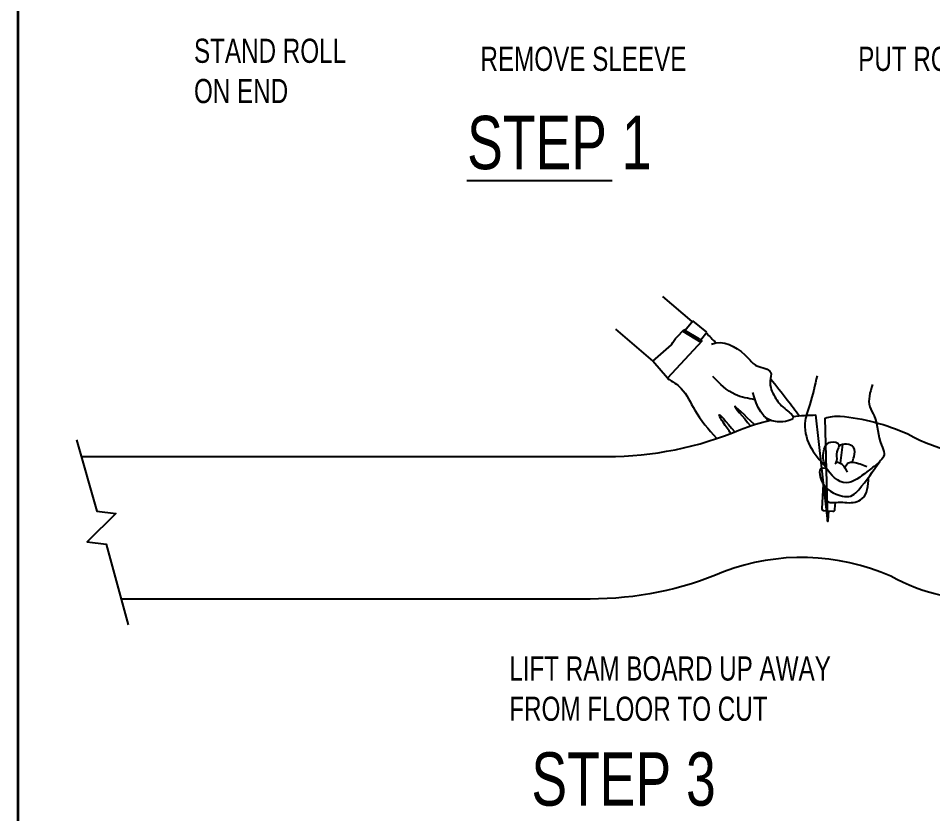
# Model space of a CAD drawing. Header units: inches. Extents: x -9 to 49, y -7 to 10.3.
# Drawn here: x 12.145 to 14.944, y 4.031 to 6.465 of the extents above; entities that cross this region are included whole.
import ezdxf

# ---------------------------------------------------------------- set-up
doc = ezdxf.new("R2010")
doc.units = ezdxf.units.IN
doc.header["$MEASUREMENT"] = 0
for name, color, linetype in [('A-Anno-Titl-Otln', 7, 'Continuous'), ('A-ANNO-TXT', 7, 'Continuous'), ('A-LINE-HVY', 7, 'Continuous'), ('A-LINE-SCREEN', 7, 'Continuous')]:
    doc.layers.add(name, color=color, linetype=linetype)

# ---------------------------------------------------------------- blocks, each defined once
blk = doc.blocks.new('block 42')
at = {"layer": 'A-LINE-SCREEN', "color": 8, "lineweight": 25}
blk.add_open_spline([(13.9733, 5.5137), (13.9733, 5.5137), (14.0877, 5.4161), (14.0877, 5.4161), (14.0877, 5.4161), (14.1448, 5.466), (14.1448, 5.466), (14.1495, 5.4747), (14.1553, 5.4829), (14.1619, 5.4904), (14.1619, 5.4904), (14.1827, 5.5116), (14.1827, 5.5116)], degree=3, knots=[0, 0, 0, 0, 1, 1, 1, 2, 2, 2, 3, 3, 3, 4, 4, 4, 4], dxfattribs=at)
blk = doc.blocks.new('block 43')
at = {"layer": 'A-LINE-SCREEN', "color": 8, "lineweight": 25}
blk.add_lwpolyline([(14.2297, 5.4834), (14.2374, 5.4768), (14.1319, 5.3632), (14.0877, 5.4161)], dxfattribs=at)
blk = doc.blocks.new('block 44')
at = {"layer": 'A-LINE-SCREEN', "color": 8, "lineweight": 25}
blk.add_lwpolyline([(14.2079, 5.537), (14.118, 5.6136)], dxfattribs=at)
blk = doc.blocks.new('block 45')
at = {"layer": 'A-LINE-SCREEN', "color": 8, "lineweight": 25}
blk.add_open_spline([(14.2502, 5.5012), (14.261, 5.4923), (14.2707, 5.4819), (14.2805, 5.4715)], degree=3, dxfattribs=at)
blk = doc.blocks.new('block 46')
at = {"layer": 'A-LINE-SCREEN', "color": 8, "lineweight": 25}
blk.add_open_spline([(14.2668, 5.4681), (14.2714, 5.4694), (14.2759, 5.4707), (14.2805, 5.4715), (14.3158, 5.4776), (14.3536, 5.4524), (14.3789, 5.4251), (14.3872, 5.4161), (14.3941, 5.4068), (14.4057, 5.4013), (14.4208, 5.3941), (14.4438, 5.3933), (14.4482, 5.3814), (14.4508, 5.3748), (14.4474, 5.3646), (14.4465, 5.355), (14.4449, 5.3368), (14.4523, 5.3207), (14.4605, 5.3068), (14.4682, 5.2935), (14.4767, 5.2823), (14.4911, 5.2703), (14.5022, 5.261), (14.5169, 5.2513), (14.5169, 5.244), (14.5168, 5.234), (14.4895, 5.2284), (14.4687, 5.23), (14.42, 5.2338), (14.4067, 5.2768), (14.3934, 5.3198)], degree=3, knots=[0, 0, 0, 0, 1, 1, 1, 2, 2, 2, 3, 3, 3, 4, 4, 4, 5, 5, 5, 6, 6, 6, 7, 7, 7, 8, 8, 8, 9, 9, 9, 10, 10, 10, 10], dxfattribs=at)
blk = doc.blocks.new('block 47')
at = {"layer": 'A-LINE-SCREEN', "color": 8, "lineweight": 25}
blk.add_open_spline([(14.4005, 5.2977), (14.3793, 5.3013), (14.3582, 5.305), (14.3396, 5.3135), (14.3135, 5.3254), (14.2921, 5.3469), (14.2708, 5.3684)], degree=3, knots=[0, 0, 0, 0, 1, 1, 1, 2, 2, 2, 2], dxfattribs=at)
blk = doc.blocks.new('block 48')
at = {"layer": 'A-LINE-SCREEN', "color": 8, "lineweight": 25}
blk.add_open_spline([(14.1321, 5.3629), (14.1471, 5.3537), (14.1621, 5.3446), (14.1738, 5.3325), (14.1918, 5.314), (14.2023, 5.2887), (14.2157, 5.2658), (14.2341, 5.2343), (14.258, 5.2072), (14.2818, 5.1801)], degree=3, knots=[0, 0, 0, 0, 1, 1, 1, 2, 2, 2, 3, 3, 3, 3], dxfattribs=at)
blk = doc.blocks.new('block 49')
at = {"layer": 'A-LINE-SCREEN', "color": 8, "lineweight": 25}
blk.add_open_spline([(14.3263, 5.1948), (14.3186, 5.2049), (14.3109, 5.215), (14.3024, 5.2286), (14.2976, 5.2363), (14.2926, 5.2451), (14.2911, 5.249), (14.2867, 5.2604), (14.3123, 5.2299), (14.3379, 5.1994)], degree=3, knots=[0, 0, 0, 0, 1, 1, 1, 2, 2, 2, 3, 3, 3, 3], dxfattribs=at)
blk = doc.blocks.new('block 50')
at = {"layer": 'A-LINE-SCREEN', "color": 8, "lineweight": 25}
blk.add_open_spline([(14.4312, 5.2448), (14.4344, 5.2409), (14.4378, 5.237), (14.4413, 5.2331)], degree=3, dxfattribs=at)
blk = doc.blocks.new('block 51')
at = {"layer": 'A-LINE-SCREEN', "color": 8, "lineweight": 25}
blk.add_open_spline([(14.3981, 5.2214), (14.3686, 5.2502), (14.3391, 5.2789), (14.3384, 5.277), (14.3376, 5.2751), (14.3621, 5.2464), (14.3866, 5.2177)], degree=3, knots=[0, 0, 0, 0, 1, 1, 1, 2, 2, 2, 2], dxfattribs=at)
blk = doc.blocks.new('block 52')
at = {"layer": 'A-LINE-SCREEN', "color": 8, "lineweight": 25}
blk.add_open_spline([(14.4476, 5.3624), (14.4648, 5.3407), (14.4821, 5.319), (14.499, 5.2971), (14.5114, 5.2809), (14.5236, 5.2647), (14.5359, 5.2484)], degree=3, knots=[0, 0, 0, 0, 1, 1, 1, 2, 2, 2, 2], dxfattribs=at)
blk = doc.blocks.new('block 53')
at = {"layer": 'A-LINE-SCREEN', "color": 8, "lineweight": 25}
blk.add_lwpolyline([(14.2297, 5.4834), (14.1827, 5.5116)], dxfattribs=at)
blk = doc.blocks.new('block 54')
at = {"layer": 'A-LINE-SCREEN', "color": 8, "lineweight": 25}
blk.add_lwpolyline([(14.179, 5.5079), (14.2346, 5.4738)], dxfattribs=at)
blk = doc.blocks.new('block 55')
at = {"layer": 'A-LINE-SCREEN', "color": 8, "lineweight": 25}
blk.add_lwpolyline([(14.2336, 5.4801), (14.2529, 5.5047)], dxfattribs=at)
blk = doc.blocks.new('block 56')
at = {"layer": 'A-LINE-SCREEN', "color": 8, "lineweight": 25}
blk.add_lwpolyline([(14.1857, 5.5098), (14.2098, 5.5394)], dxfattribs=at)
blk = doc.blocks.new('block 57')
at = {"layer": 'A-LINE-SCREEN', "color": 8, "lineweight": 25}
blk.add_lwpolyline([(14.2529, 5.5047), (14.2098, 5.5394)], dxfattribs=at)
blk = doc.blocks.new('block 58')
at = {"layer": 'A-LINE-SCREEN', "color": 8, "lineweight": 25}
blk.add_open_spline([(14.5899, 5.3712), (14.5836, 5.3417), (14.5774, 5.3123), (14.568, 5.2835), (14.5626, 5.2671), (14.5561, 5.2508), (14.5537, 5.2338), (14.5502, 5.208), (14.556, 5.1804), (14.5678, 5.1569), (14.58, 5.1324), (14.5986, 5.1123), (14.6172, 5.0922)], degree=3, knots=[0, 0, 0, 0, 1, 1, 1, 2, 2, 2, 3, 3, 3, 4, 4, 4, 4], dxfattribs=at)
blk = doc.blocks.new('block 59')
at = {"layer": 'A-LINE-SCREEN', "color": 8, "lineweight": 25}
blk.add_open_spline([(14.7596, 5.3438), (14.7522, 5.3203), (14.7448, 5.2967), (14.7517, 5.2757), (14.7549, 5.2662), (14.7609, 5.2573), (14.7651, 5.2479), (14.7778, 5.2198), (14.7744, 5.188), (14.7872, 5.1581), (14.7908, 5.1496), (14.7957, 5.1414), (14.7957, 5.1334), (14.7956, 5.1209), (14.7835, 5.1092), (14.7724, 5.0999), (14.762, 5.0912), (14.7525, 5.0846), (14.7422, 5.0767), (14.723, 5.0621), (14.7014, 5.0431), (14.6793, 5.0434), (14.6548, 5.0436), (14.6297, 5.0676), (14.6172, 5.0922), (14.6103, 5.1059), (14.6072, 5.1199), (14.6094, 5.1354), (14.6114, 5.1497), (14.6178, 5.1653), (14.6326, 5.1682), (14.642, 5.1701), (14.6548, 5.1668), (14.657, 5.1604), (14.659, 5.1547), (14.6524, 5.1464), (14.6504, 5.1384), (14.6479, 5.1288), (14.6518, 5.1196), (14.6498, 5.1111), (14.6489, 5.1073), (14.6469, 5.1038), (14.6449, 5.1002)], degree=3, knots=[0, 0, 0, 0, 1, 1, 1, 2, 2, 2, 3, 3, 3, 4, 4, 4, 5, 5, 5, 6, 6, 6, 7, 7, 7, 8, 8, 8, 9, 9, 9, 10, 10, 10, 11, 11, 11, 12, 12, 12, 13, 13, 13, 14, 14, 14, 14], dxfattribs=at)
blk = doc.blocks.new('block 60')
at = {"layer": 'A-LINE-SCREEN', "color": 8, "lineweight": 25}
blk.add_open_spline([(14.6492, 5.109), (14.6555, 5.1064), (14.6618, 5.1039), (14.6666, 5.0998), (14.6738, 5.0939), (14.678, 5.0847), (14.6822, 5.0755)], degree=3, knots=[0, 0, 0, 0, 1, 1, 1, 2, 2, 2, 2], dxfattribs=at)
blk = doc.blocks.new('block 61')
at = {"layer": 'A-LINE-SCREEN', "color": 8, "lineweight": 25}
blk.add_open_spline([(14.6751, 5.0896), (14.6781, 5.0961), (14.6812, 5.1025), (14.6866, 5.105), (14.6903, 5.1068), (14.6952, 5.1066), (14.6999, 5.1061), (14.7155, 5.1045), (14.7289, 5.099), (14.7424, 5.0936)], degree=3, knots=[0, 0, 0, 0, 1, 1, 1, 2, 2, 2, 3, 3, 3, 3], dxfattribs=at)
blk = doc.blocks.new('block 62')
at = {"layer": 'A-LINE-SCREEN', "color": 8, "lineweight": 25}
blk.add_open_spline([(14.6978, 5.1063), (14.6997, 5.1118), (14.7017, 5.1173), (14.7033, 5.1235), (14.7058, 5.1332), (14.7075, 5.1445), (14.702, 5.152), (14.6934, 5.1636), (14.6677, 5.166), (14.6579, 5.155), (14.6573, 5.1544), (14.6568, 5.1537), (14.6563, 5.153)], degree=3, knots=[0, 0, 0, 0, 1, 1, 1, 2, 2, 2, 3, 3, 3, 4, 4, 4, 4], dxfattribs=at)
blk = doc.blocks.new('block 63')
at = {"layer": 'A-LINE-SCREEN', "color": 8, "lineweight": 25}
blk.add_open_spline([(14.6209, 5.0857), (14.6127, 5.0875), (14.6046, 5.0893), (14.6007, 5.0862), (14.5959, 5.0824), (14.5972, 5.0714), (14.5997, 5.062), (14.607, 5.0339), (14.6246, 5.0187), (14.6481, 5.0089), (14.6647, 5.0019), (14.6843, 4.9977), (14.6987, 5.0051), (14.7059, 5.0088), (14.7118, 5.0154), (14.7175, 5.022), (14.7418, 5.0504), (14.7619, 5.0795), (14.782, 5.1086)], degree=3, knots=[0, 0, 0, 0, 1, 1, 1, 2, 2, 2, 3, 3, 3, 4, 4, 4, 5, 5, 5, 6, 6, 6, 6], dxfattribs=at)
blk = doc.blocks.new('block 64')
at = {"layer": 'A-LINE-SCREEN', "color": 8, "lineweight": 25}
blk.add_open_spline([(14.6153, 5.0313), (14.6142, 5.0114), (14.6131, 4.9915), (14.6239, 4.9855), (14.6311, 4.9815), (14.6435, 4.9836), (14.6548, 4.9839), (14.6738, 4.9845), (14.6899, 4.9803), (14.7066, 4.9843), (14.7144, 4.9862), (14.7223, 4.9899), (14.7283, 4.995), (14.745, 5.0093), (14.7464, 5.0346), (14.7477, 5.06)], degree=3, knots=[0, 0, 0, 0, 1, 1, 1, 2, 2, 2, 3, 3, 3, 4, 4, 4, 5, 5, 5, 5], dxfattribs=at)
blk = doc.blocks.new('block 65')
at = {"layer": 'A-LINE-SCREEN', "color": 8, "lineweight": 25}
blk.add_open_spline([(14.6091, 5.0396), (14.6091, 5.0396), (14.6046, 4.9639), (14.6046, 4.9639), (14.6045, 4.9612), (14.6066, 4.9589), (14.6093, 4.9587), (14.6093, 4.9587), (14.6385, 4.9566), (14.6385, 4.9566), (14.6417, 4.9564), (14.6445, 4.9588), (14.6448, 4.962), (14.6448, 4.9622), (14.6448, 4.9624), (14.6448, 4.9626), (14.6448, 4.9626), (14.6463, 4.9834), (14.6463, 4.9834)], degree=3, knots=[0, 0, 0, 0, 1, 1, 1, 2, 2, 2, 3, 3, 3, 4, 4, 4, 5, 5, 5, 6, 6, 6, 6], dxfattribs=at)
blk = doc.blocks.new('block 66')
at = {"layer": 'A-LINE-SCREEN', "color": 8, "lineweight": 25}
blk.add_lwpolyline([(14.6616, 5.1033), (14.6689, 5.1611)], dxfattribs=at)
blk = doc.blocks.new('block 67')
at = {"layer": 'A-LINE-SCREEN', "color": 8, "lineweight": 25}
blk.add_lwpolyline([(14.6225, 4.9578), (14.6209, 4.9271), (14.6226, 4.9247), (14.6245, 4.927), (14.6258, 4.9575)], dxfattribs=at)
blk = doc.blocks.new('block 206')
at = {"layer": 'A-LINE-HVY', "color": 7, "lineweight": 25}
blk.add_open_spline([(16.1664, 4.6877), (16.1664, 4.6877), (15.1369, 4.6877), (15.1369, 4.6877), (15.0253, 4.6787), (14.9136, 4.7029), (14.8158, 4.7572), (14.6537, 4.8293), (14.4696, 4.8342), (14.3039, 4.7707), (14.1746, 4.7159), (14.0356, 4.6877), (13.8952, 4.6877), (13.8952, 4.6877), (12.4615, 4.6877), (12.4615, 4.6877)], degree=3, knots=[0, 0, 0, 0, 1, 1, 1, 2, 2, 2, 3, 3, 3, 4, 4, 4, 5, 5, 5, 5], dxfattribs=at)
blk = doc.blocks.new('block 207')
at = {"layer": 'A-LINE-HVY', "color": 7, "lineweight": 25}
blk.add_open_spline([(12.3375, 5.1237), (12.3375, 5.1237), (13.9469, 5.1237), (13.9469, 5.1237), (14.0873, 5.1237), (14.2263, 5.1519), (14.3556, 5.2067), (14.3857, 5.2183), (14.4165, 5.2276), (14.448, 5.2347)], degree=3, knots=[0, 0, 0, 0, 1, 1, 1, 2, 2, 2, 3, 3, 3, 3], dxfattribs=at)
blk = doc.blocks.new('block 208')
at = {"layer": 'A-LINE-HVY', "color": 7, "lineweight": 25}
blk.add_open_spline([(14.5164, 5.2464), (14.5397, 5.2491), (14.5631, 5.2507), (14.5865, 5.251)], degree=3, dxfattribs=at)
blk = doc.blocks.new('block 209')
at = {"layer": 'A-LINE-HVY', "color": 7, "lineweight": 25}
blk.add_open_spline([(14.6607, 5.2478), (14.7321, 5.2408), (14.802, 5.2224), (14.8675, 5.1932), (14.9653, 5.1389), (15.0771, 5.1147), (15.1886, 5.1237), (15.1886, 5.1237), (15.8519, 5.1237), (15.8519, 5.1237)], degree=3, knots=[0, 0, 0, 0, 1, 1, 1, 2, 2, 2, 3, 3, 3, 3], dxfattribs=at)
blk = doc.blocks.new('block 210')
at = {"layer": 'A-LINE-HVY', "color": 7, "lineweight": 25}
blk.add_lwpolyline([(14.6226, 4.9247), (14.5865, 5.251)], dxfattribs=at)
blk = doc.blocks.new('block 211')
at = {"layer": 'A-LINE-HVY', "color": 7, "lineweight": 25}
blk.add_open_spline([(14.6226, 4.9247), (14.6226, 4.9247), (14.6144, 5.2412), (14.6144, 5.2412), (14.6294, 5.2457), (14.645, 5.2479), (14.6607, 5.2478)], degree=3, knots=[0, 0, 0, 0, 1, 1, 1, 2, 2, 2, 2], dxfattribs=at)
blk = doc.blocks.new('block 212')
at = {"layer": 'A-LINE-HVY', "color": 7, "lineweight": 25}
blk.add_lwpolyline([(12.3229, 5.1752), (12.385, 4.9565), (12.4435, 4.9491), (12.3555, 4.8623), (12.4138, 4.8553), (12.4811, 4.6089)], dxfattribs=at)
blk = doc.blocks.new('block 669')
at = {"color": 7, "lineweight": 35}
blk.add_lwpolyline([(12.1451, 0.4805), (12.1451, 9.152), (19.412, 9.152), (19.412, 0.4805), (12.1451, 0.4805)], dxfattribs=at)
blk = doc.blocks.new('block 784')
at = {"layer": 'A-ANNO-TXT', "color": 7, "char_height": 0.073909, "attachment_point": 7}
for s, insert in [('\\fMyriad Pro|b0|i0|c0|p34;\\W0.75;LIFT RAM BOARD UP AWAY ', (13.6479, 4.4372)), ('\\fMyriad Pro|b0|i0|c0|p34;\\W0.75;FROM FLOOR TO CUT', (13.6479, 4.314))]:
    blk.add_mtext(s, dxfattribs=dict(at, insert=insert))
blk = doc.blocks.new('block 792')
at = {"layer": 'A-ANNO-TXT', "color": 7, "char_height": 0.073909, "attachment_point": 7}
for s, insert in [('\\fMyriad Pro|b0|i0|c0|p34;\\W0.75;STAND ROLL ', (12.6829, 6.3275)), ('\\fMyriad Pro|b0|i0|c0|p34;\\W0.75;ON END', (12.6829, 6.2043))]:
    blk.add_mtext(s, dxfattribs=dict(at, insert=insert))
blk = doc.blocks.new('block 793')
at = {"layer": 'A-ANNO-TXT', "color": 7, "insert": (13.5598, 6.3029), "char_height": 0.073909, "attachment_point": 7}
blk.add_mtext('\\fMyriad Pro|b0|i0|c0|p34;\\W0.75;REMOVE SLEEVE', dxfattribs=at)
blk = doc.blocks.new('block 794')
at = {"layer": 'A-ANNO-TXT', "color": 7, "insert": (14.716, 6.3029), "char_height": 0.073909, "attachment_point": 7}
blk.add_mtext('\\fMyriad Pro|b0|i0|c0|p34;\\W0.75;PUT ROLL ON SIDE', dxfattribs=at)
blk = doc.blocks.new('block 879')
at = {"layer": 'A-Anno-Titl-Otln', "color": 7, "lineweight": 35}
blk.add_lwpolyline([(12.1451, -0.5373), (12.1451, 9.152)], dxfattribs=at)

msp = doc.modelspace()

# ---------------------------------------------------------------- linework, layer by layer
at = {"layer": 'A-ANNO-TXT', "color": 7, "lineweight": 25}
msp.add_lwpolyline([(13.5184, 5.9681), (13.9624, 5.9681)], dxfattribs=at)

# ---------------------------------------------------------------- block references
msp.add_blockref('block 669', (0, 0))
at = {"layer": 'A-Anno-Titl-Otln'}
msp.add_blockref('block 879', (0, 0), dxfattribs=at)
at = {"layer": 'A-ANNO-TXT'}
for name in ['block 792', 'block 793', 'block 794', 'block 784']:
    msp.add_blockref(name, (0, 0), dxfattribs=at)
at = {"layer": 'A-LINE-HVY'}
for name in ['block 207', 'block 208', 'block 210', 'block 211', 'block 209', 'block 212', 'block 206']:
    msp.add_blockref(name, (0, 0), dxfattribs=at)
at = {"layer": 'A-LINE-SCREEN'}
for name in ['block 44', 'block 56', 'block 57', 'block 42', 'block 54', 'block 53', 'block 55', 'block 45', 'block 43', 'block 46', 'block 48', 'block 47', 'block 52', 'block 58', 'block 59', 'block 51', 'block 49', 'block 50', 'block 62', 'block 66', 'block 63', 'block 60', 'block 61', 'block 65', 'block 64', 'block 67']:
    msp.add_blockref(name, (0, 0), dxfattribs=at)

# ---------------------------------------------------------------- texts
at = {"layer": 'A-ANNO-TXT', "color": 7, "char_height": 0.163315, "attachment_point": 7}
for s, insert in [('\\fMyriad Pro|b0|i0|c0|p34;\\W0.75;STEP 1', (13.5189, 6.0008)), ('\\fMyriad Pro|b0|i0|c0|p34;\\W0.75;STEP 3', (13.7156, 4.0531))]:
    msp.add_mtext(s, dxfattribs=dict(at, insert=insert))

doc.saveas('drawing.dxf')
